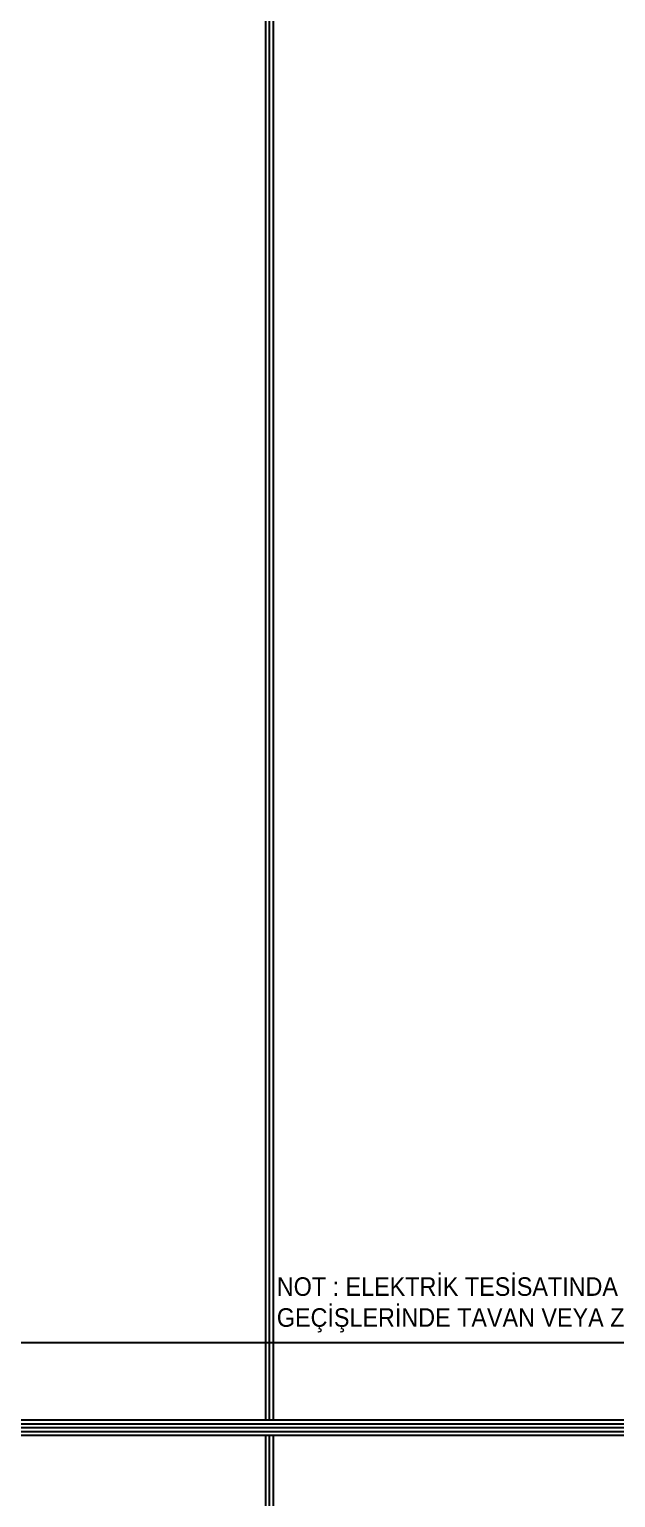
# Model space of a CAD drawing. Header units: millimetres. Extents: x 2046 to 14753, y 2361 to 29276.
# Drawn here: x 5314 to 6072, y 11071 to 12969 of the extents above; entities that cross this region are included whole.
import ezdxf

# ---------------------------------------------------------------- set-up
doc = ezdxf.new("R2010")
doc.units = ezdxf.units.MM
doc.layers.add('Elektrik Yazı', color=7, linetype='Continuous')
doc.layers.add('TOPRAKLAMA', color=44, linetype='Continuous', lineweight=18)
doc.layers.add('yazi', color=251, linetype='Continuous', lineweight=25)
doc.styles.add('UNIVCH', font='arial.ttf', dxfattribs={"width": 0.7, "height": 70})

# ---------------------------------------------------------------- blocks, each defined once
blk = doc.blocks.new('ÖZEL NOT')
at = {"layer": 'Elektrik Yazı', "insert": (0, 81.2), "char_height": 24, "width": 884.096, "attachment_point": 1, "style": 'UNIVCH'}
blk.add_mtext('{\\W0.9;NOT : ELEKTRİK TESİSATINDA KOLON VE BACA GEÇİŞLERİNDE TAVAN VEYA ZEMİN KULLANILACAKTIR}', dxfattribs=at)

msp = doc.modelspace()

# ---------------------------------------------------------------- linework, layer by layer
at = {"layer": 'yazi'}
msp.add_line((3020.515, 11271.662), (11459.215, 11271.662), dxfattribs=at)
for points in [[(5619.065, 14142.6), (5619.065, 11171.662)], [(5624.065, 14142.6), (5624.065, 11171.662)], [(5629.065, 14142.6), (5629.065, 11171.662)], [(3020.515, 11171.662), (11459.215, 11171.662)], [(3020.515, 11166.662), (11459.215, 11166.662)], [(3020.515, 11161.662), (11459.215, 11161.662)], [(3020.515, 11156.662), (11459.215, 11156.662)], [(3020.515, 11151.662), (11484.215, 11151.662)], [(5619.065, 11151.662), (5619.065, 8040.024)], [(5624.065, 11151.662), (5624.065, 8040.024)], [(5629.065, 11151.662), (5629.065, 8040.024)]]:
    msp.add_lwpolyline(points, dxfattribs=at)

# ---------------------------------------------------------------- block references
at = {"layer": 'TOPRAKLAMA'}
msp.add_blockref('ÖZEL NOT', (5633.822, 11274.767), dxfattribs=at)

doc.saveas('drawing.dxf')
